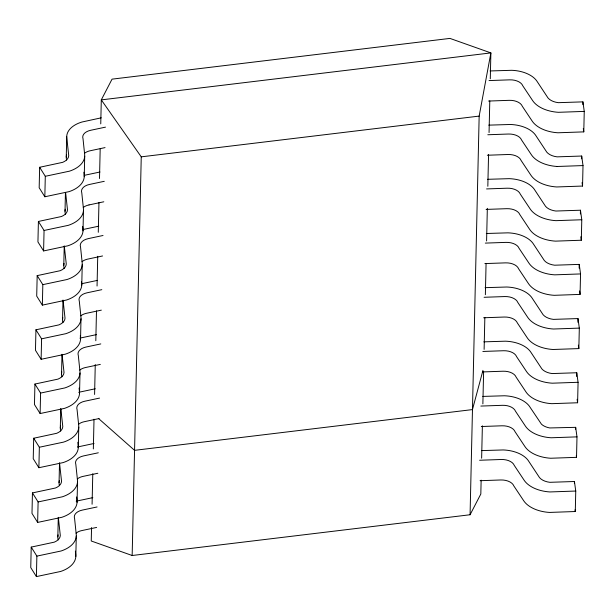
<?xml version="1.0" encoding="UTF-8"?>
<svg xmlns="http://www.w3.org/2000/svg" width="615" height="615" viewBox="0 0 615 615"><rect width="100%" height="100%" fill="white"/><g stroke="black" fill="none" stroke-linecap="round" stroke-linejoin="round"><path stroke-width="0.92" d="M63.168 301.142L65.029 318.224A14.322 8.564 1.3 0 1 58.971 324.874L35.939 329.809L35.47 350.289L41.128 359.298L65.367 354.163A30.312 18.127 1.3 0 0 80.496 337.543L80.304 335.682M64.398 246.961L66.266 264.05A14.322 8.564 1.3 0 1 60.209 270.7L37.177 275.635L36.708 296.107L42.358 305.125L66.597 299.989A30.312 18.127 1.3 0 0 81.726 283.369M65.636 192.787L67.496 209.869A14.322 8.564 1.3 0 1 61.439 216.526L38.407 221.454L37.938 241.933L43.596 250.943L67.835 245.808A30.312 18.127 1.3 0 0 82.964 229.187L82.671 226.397M101.237 117.826L81.972 122.016A28.405 16.989 1.3 0 0 66.874 138.606L68.734 155.695A14.322 8.564 1.3 0 1 62.676 162.345L39.644 167.28L39.175 187.752L44.834 196.769L69.072 191.634A30.312 18.127 1.3 0 0 84.194 175.014L83.909 172.223M58.448 518.43L60.308 535.519A14.322 8.564 1.3 0 1 54.251 542.169L31.219 547.104L30.75 567.576L36.408 576.593L60.647 571.458A30.312 18.127 1.3 0 0 75.768 554.838L75.384 551.117M59.54 462.903A28.405 16.989 1.3 0 0 59.678 464.256L61.538 481.345A14.322 8.564 1.3 0 1 55.481 487.995L32.449 492.923L31.988 513.402L37.638 522.419L61.877 517.284A30.312 18.127 1.3 0 0 77.006 500.664L76.621 496.935M60.923 409.559L62.792 426.649A14.322 8.564 1.3 0 1 56.734 433.298L33.694 438.234L33.233 458.705L38.883 467.723L63.122 462.588A30.312 18.127 1.3 0 0 78.251 445.967L77.867 442.247M62.161 355.385L64.022 372.467A14.322 8.564 1.3 0 1 57.964 379.124L34.932 384.052L34.463 404.532L40.121 413.541L64.36 408.414A30.312 18.127 1.3 0 0 79.489 391.786L79.104 388.065M41.128 359.298L41.589 338.827L35.939 329.809M42.358 305.125L42.827 284.645L37.177 275.635M43.596 250.943L44.065 230.471L38.407 221.454M44.834 196.769L45.295 176.29L39.644 167.28M36.408 576.593L36.869 556.114L31.219 547.104M37.638 522.419L38.107 501.94L32.449 492.923M38.883 467.723L39.352 447.243L33.694 438.234M40.121 413.541L40.59 393.07L34.932 384.052M62.553 319.585L62.999 300.043M63.783 265.411L64.237 245.869M65.021 211.229L65.444 192.618M66.259 157.056L66.728 136.584M57.833 536.88L58.279 517.338M59.063 482.706L59.509 463.164M60.308 428.009L60.754 408.468M61.546 373.835L61.992 354.286M80.542 339.226L81.003 318.747M81.772 285.045L82.241 264.573M83.01 230.871L83.479 210.392M84.247 176.697L84.709 156.218M75.822 556.521L76.283 536.042M77.052 502.34L77.521 481.868M78.297 447.651L78.766 427.171M79.535 393.469L80.004 372.99M91.55 527.57L91.243 540.992L132.163 555.499L470.075 514.755L480.822 494.022L481.138 480.154M92.081 504.238L92.78 473.727M93.342 448.935L94.018 419.207M94.587 394.453L95.264 364.549M95.809 340.725L96.493 310.852M97.055 286.029L97.731 256.286M98.277 232.293L98.961 202.489M99.507 178.519L100.183 148.792M100.752 123.869L101.298 99.884L112.045 79.15L449.957 38.407L490.878 52.905L490.286 78.812M132.163 555.499L141.25 156.84L101.298 99.884L490.878 52.905L479.162 116.097L470.075 514.755M481.637 458.221L482.375 425.795M482.875 403.878L483.613 371.445M484.12 349.397L484.843 317.578M485.366 294.708L486.065 263.873M486.588 240.972L487.334 208.347M487.833 186.284L488.556 154.557M489.063 132.548L489.786 100.852M576.67 376.472L576.755 372.752L552.178 373.559A14.322 8.564 1.3 0 1 541.861 368.885L531.268 352.849A28.405 16.982 1.3 0 0 505.545 341.187L483.851 341.848M577.908 322.298L577.992 318.57L553.408 319.385A14.322 8.564 1.3 0 1 543.091 314.703L532.505 298.667A28.405 16.982 1.3 0 0 506.783 287.013L485.089 287.666M579.146 268.117L579.23 264.396L554.645 265.203A14.322 8.564 1.3 0 1 544.329 260.529L533.743 244.493A28.405 16.982 1.3 0 0 508.021 232.839L486.319 233.492M580.376 213.943L580.46 210.222L555.875 211.03A14.322 8.564 1.3 0 1 545.567 206.348L534.973 190.312A28.405 16.982 1.3 0 0 509.251 178.658L487.557 179.311M581.636 158.831L581.698 156.041L557.113 156.848A14.322 8.564 1.3 0 1 546.797 152.174L536.211 136.138A28.405 16.982 1.3 0 0 510.488 124.484L488.794 125.137M582.866 104.658L582.928 101.867L558.351 102.674A14.322 8.564 1.3 0 1 548.034 98L537.441 81.964A28.405 16.982 1.3 0 0 511.726 70.302L490.024 70.956M574.395 483.367L574.433 481.507L549.856 482.314A14.322 8.564 1.3 0 1 539.54 477.64L528.954 461.604A28.405 16.982 1.3 0 0 503.231 449.949L481.53 450.603M575.632 429.193L575.671 427.333L549.795 427.948A14.322 8.564 1.3 0 1 541.431 424.158L530.184 407.422A28.405 16.982 1.3 0 0 504.461 395.768L482.767 396.421M482.398 371.937L503.024 371.222A12.392 7.411 1.3 0 1 516.139 377.156L526.01 391.978A30.312 18.127 1.3 0 0 551.778 403.671L577.608 402.763L578.077 382.292L576.755 372.752M483.628 317.763L504.262 317.04A12.392 7.411 1.3 0 1 517.376 322.975L527.247 337.804A30.312 18.127 1.3 0 0 553.016 349.489L578.846 348.59L579.315 328.11L577.992 318.57M484.866 263.589L505.499 262.866A12.392 7.411 1.3 0 1 518.606 268.801L528.477 283.623A30.312 18.127 1.3 0 0 554.246 295.315L580.076 294.408L580.545 273.936L579.23 264.396M486.104 209.407L506.729 208.685A12.392 7.411 1.3 0 1 519.844 214.62L529.715 229.449A30.312 18.127 1.3 0 0 555.483 241.134L581.313 240.234L581.782 219.755L580.46 210.222M487.334 155.234L507.967 154.511A12.392 7.411 1.3 0 1 521.082 160.446L530.945 175.267A30.312 18.127 1.3 0 0 556.721 186.96L582.551 186.053L583.012 165.581L581.698 156.041M488.571 101.052L509.205 100.33A12.392 7.411 1.3 0 1 522.312 106.272L532.183 121.094A30.312 18.127 1.3 0 0 557.951 132.779L583.781 131.879L584.25 111.4L582.928 101.867M480.077 480.699L500.71 479.977A12.392 7.411 1.3 0 1 513.817 485.912L523.688 500.733A30.312 18.127 1.3 0 0 549.456 512.426L575.286 511.519L575.755 491.047L574.433 481.507M481.314 426.518L501.94 425.795A12.392 7.411 1.3 0 1 515.055 431.73L524.926 446.559A30.312 18.127 1.3 0 0 550.694 458.244L576.524 457.345L576.993 436.865L575.671 427.333M482.967 370.368L472.466 409.59L134.562 450.334L98.385 418.369M105.503 127.136L90.72 130.272A12.392 7.411 1.3 0 0 83.017 138.721L84.662 154.534A30.312 18.127 1.3 0 1 69.533 171.155L45.295 176.29M105.042 147.608L90.259 150.744A12.4 7.418 1.3 0 0 84.509 153.335M84.309 175.329L99.999 172.008M104.273 181.317L89.49 184.446A12.392 7.411 1.3 0 0 81.787 192.902L83.432 208.716A30.312 18.127 1.3 0 1 68.303 225.336L44.065 230.471M89.021 204.918L103.804 201.789M83.079 229.503L98.761 226.182M103.036 235.491L88.252 238.628A12.392 7.411 1.3 0 0 80.55 247.076L82.195 262.889A30.312 18.127 1.3 0 1 67.066 279.51L42.827 284.645M102.567 255.963L87.784 259.1A12.4 7.418 1.3 0 0 82.033 261.683M81.841 283.684L97.531 280.363M101.806 289.673L87.023 292.802A12.392 7.411 1.3 0 0 79.312 301.25L80.965 317.071A30.312 18.127 1.3 0 1 65.828 333.691L41.589 338.827M101.337 310.144L86.554 313.273A12.4 7.418 1.3 0 0 80.803 315.864M79.912 338.119L96.524 334.606M100.799 343.916L86.015 347.045A12.392 7.411 1.3 0 0 78.313 355.501L79.958 371.314A30.312 18.127 1.3 0 1 64.829 387.934L40.59 393.07M100.33 364.388L85.547 367.516A12.4 7.418 1.3 0 0 79.796 370.107M78.682 392.301L95.287 388.78M99.561 398.09L84.778 401.226A12.392 7.411 1.3 0 0 77.075 409.675L78.72 425.488A30.312 18.127 1.3 0 1 63.591 442.108L39.352 447.243M99.092 418.561L84.309 421.698A12.4 7.418 1.3 0 0 78.559 424.288M77.436 446.997L94.041 443.477M98.315 452.786L83.532 455.915A12.392 7.411 1.3 0 0 75.83 464.371L77.475 480.184A30.312 18.127 1.3 0 1 62.346 496.805L38.107 501.94M97.847 473.258L83.063 476.387A12.4 7.418 1.3 0 0 77.313 478.977M76.199 501.171L92.811 497.65M97.078 506.96L82.295 510.096A12.392 7.411 1.3 0 0 74.592 518.545L76.237 534.358A30.312 18.127 1.3 0 1 61.108 550.986L36.869 556.114M96.617 527.432L81.833 530.568A12.4 7.418 1.3 0 0 76.083 533.159M141.25 156.84L479.162 116.097M489.033 80.573L509.666 79.85A12.4 7.411 1.3 0 1 522.781 85.793L532.652 100.614A30.312 18.127 1.3 0 0 558.42 112.307L584.25 111.4M487.803 134.754L508.428 134.032A12.4 7.411 1.3 0 1 521.543 139.966L531.414 154.796A30.312 18.127 1.3 0 0 557.182 166.481M557.182 166.481L583.012 165.581M486.565 188.928L507.198 188.205A12.4 7.411 1.3 0 1 520.305 194.148L530.176 208.969A30.312 18.127 1.3 0 0 555.952 220.662L581.782 219.755M485.327 243.102L505.961 242.387A12.4 7.411 1.3 0 1 519.075 248.322L528.946 263.151A30.312 18.127 1.3 0 0 554.715 274.836L580.545 273.936M484.097 297.283L504.723 296.561A12.4 7.411 1.3 0 1 517.838 302.503L527.708 317.325A30.312 18.127 1.3 0 0 553.485 329.017L579.315 328.11M482.86 351.457L503.493 350.735A12.4 7.411 1.3 0 1 516.608 356.677L526.478 371.498A30.312 18.127 1.3 0 0 552.247 383.191L578.077 382.292M480.838 406.069L502.409 405.316A12.4 7.411 1.3 0 1 515.516 411.258L525.387 426.08A30.312 18.127 1.3 0 0 551.163 437.772L576.993 436.865M479.6 460.251L501.171 459.497A12.4 7.411 1.3 0 1 514.286 465.432L524.157 480.261A30.312 18.127 1.3 0 0 549.925 491.946L575.755 491.047M66.666 160.038L66.405 159.085A28.405 16.989 1.3 0 1 66.512 155.042M65.428 214.212L65.167 213.259A28.405 16.989 1.3 0 1 65.275 209.215M64.198 268.394L63.937 267.433A28.405 16.989 1.3 0 1 64.045 263.397M62.961 322.568L62.699 321.614A28.405 16.989 1.3 0 1 62.807 317.571M61.954 376.811L61.692 375.857A28.405 16.989 1.3 0 1 61.8 371.814M60.724 430.992L60.462 430.031A28.405 16.989 1.3 0 1 60.57 425.995M59.471 485.689L59.209 484.728A28.405 16.989 1.3 0 1 59.324 480.684M58.241 539.862L57.979 538.909A28.405 16.989 1.3 0 1 58.087 534.865M583.304 128.412L583.781 131.879M582.067 182.586L582.551 186.053M580.837 236.767L581.313 240.234M579.599 290.941L580.076 294.408M578.361 345.123L578.846 348.59M577.131 399.296L577.608 402.763M576.286 455.607L576.524 457.345M575.048 509.789L575.286 511.519M81.534 281.509L81.726 283.369M83.271 207.509A12.4 7.418 1.3 0 1 89.021 204.926"/></g></svg>
